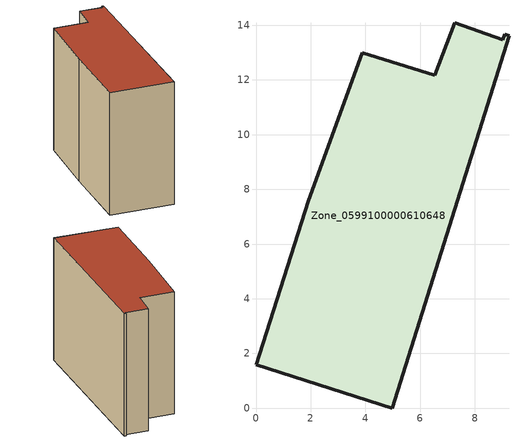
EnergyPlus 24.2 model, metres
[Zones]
Zone_0599100000610648
 floor ground (C_G): 4.97,0 0,1.59 1.92,7.57 3.88,13 6.54,12.17 7.27,14.09 9.03,13.47 9.09,13.66 9.25,13.61 z0
 wall outside (C_F): 0,1.59 4.97,0 9.25,13.61 9.09,13.66 9.03,13.47 7.27,14.09 6.54,12.17 3.88,13 1.92,7.57 0,1.59 z0:10.18
 roof outside (C_R): 9.25,13.61 9.09,13.66 9.03,13.47 7.27,14.09 6.54,12.17 3.88,13 1.92,7.57 0,1.59 4.97,0 z10.18
[BUILDING]
Pand.0599100000610648: North Axis=0; Terrain=City; Loads Convergence Tolerance Value=0.04; Temperature Convergence Tolerance Value=0.4; Solar Distribution=FullExterior; Maximum Number of Warmup Days=25; Minimum Number of Warmup Days=1
[Site:Location]
Rotterdam.The.Hague.AP_ZH_NLD Design_Conditions: Latitude=51.96; Longitude=4.45; Time Zone=1; Elevation=-4.5
[SITE:GROUNDTEMPERATURE:BUILDINGSURFACE]
18, 18, 18, 18, 18, 18, 18, 18, 18, 18, 18, 18
[MATERIAL] Thermal Absorptance=0.9; Solar Absorptance=0.7; Visible Absorptance=0.7
Name | Roughness | Thickness | Conductivity | Density | Specific Heat
G.TI.1946 | MediumSmooth | 0.15 | 1 | 540 | 1210
F.TI.1946 | Rough | 0.3 | 0.857143 | 1920 | 840
R.TI.1946 | MediumRough | 0.2 | 0.1 | 1500 | 1000
[CONSTRUCTION]
C_G: G.TI.1946
C_F: F.TI.1946
C_R: R.TI.1946
[ZONE]
Zone_0599100000610648: Type=1; Multiplier=1; Ceiling Height=Autocalculate; Volume=Autocalculate; Floor Area=autocalculate; Part of Total Floor Area=Yes
[ZONEINFILTRATION:DESIGNFLOWRATE]
Infil_Zone_0599100000610648: Zone or ZoneList or Space or SpaceList=Zone_0599100000610648; Schedule=AlwaysOn; Design Flow Rate Calculation Method=Flow/Area; Flow Rate per Floor Area=0.003; Constant Term Coefficient=1; Temperature Term Coefficient=0; Velocity Term Coefficient=0; Velocity Squared Term Coefficient=0
[HVACTEMPLATE:ZONE:IDEALLOADSAIRSYSTEM]
Zone_0599100000610648: Maximum Heating Supply Air Temperature=50; Minimum Cooling Supply Air Temperature=13; Maximum Heating Supply Air Humidity Ratio=0.0156; Minimum Cooling Supply Air Humidity Ratio=0.0077; Heating Limit=NoLimit; Cooling Limit=NoLimit; Dehumidification Control Type=ConstantSensibleHeatRatio; Cooling Sensible Heat Ratio=0.7; Dehumidification Setpoint=60; Humidification Control Type=None; Humidification Setpoint=30; Outdoor Air Method=None; Outdoor Air Flow Rate per Person=0.00944; Outdoor Air Flow Rate per Zone Floor Area=0; Outdoor Air Flow Rate per Zone=0; Demand Controlled Ventilation Type=None; Outdoor Air Economizer Type=NoEconomizer; Heat Recovery Type=None; Sensible Heat Recovery Effectiveness=0.7; Latent Heat Recovery Effectiveness=0.65
[ZONECONTROL:THERMOSTAT]
ThermostatControl_Zone_0599100000610648: Zone or ZoneList=Zone_0599100000610648; Control Type Schedule=DualSetpointControlType; Control 1=Thermostat_Zone_0599100000610648; Temperature Difference Between Cutout And Setpoint=0
[THERMOSTATSETPOINT:DUALSETPOINT]
Thermostat_Zone_0599100000610648: Heating Setpoint Temperature Schedule=HeatingSetpoint_Zone_0599100000610648; Cooling Setpoint Temperature Schedule=CoolingSetpoint_Zone_0599100000610648
[SCHEDULE:COMPACT]
HeatingSetpoint_Zone_0599100000610648: Through: 12/31, For: AllDays, Until: 24:00, 21
CoolingSetpoint_Zone_0599100000610648: Through: 12/31, For: AllDays, Until: 24:00, 24
DualSetpointControlType: Through: 12/31, For: AllDays, Until: 24:00, 4
AlwaysOn: Through: 12/31, For: AllDays, Until: 24:00, 1
